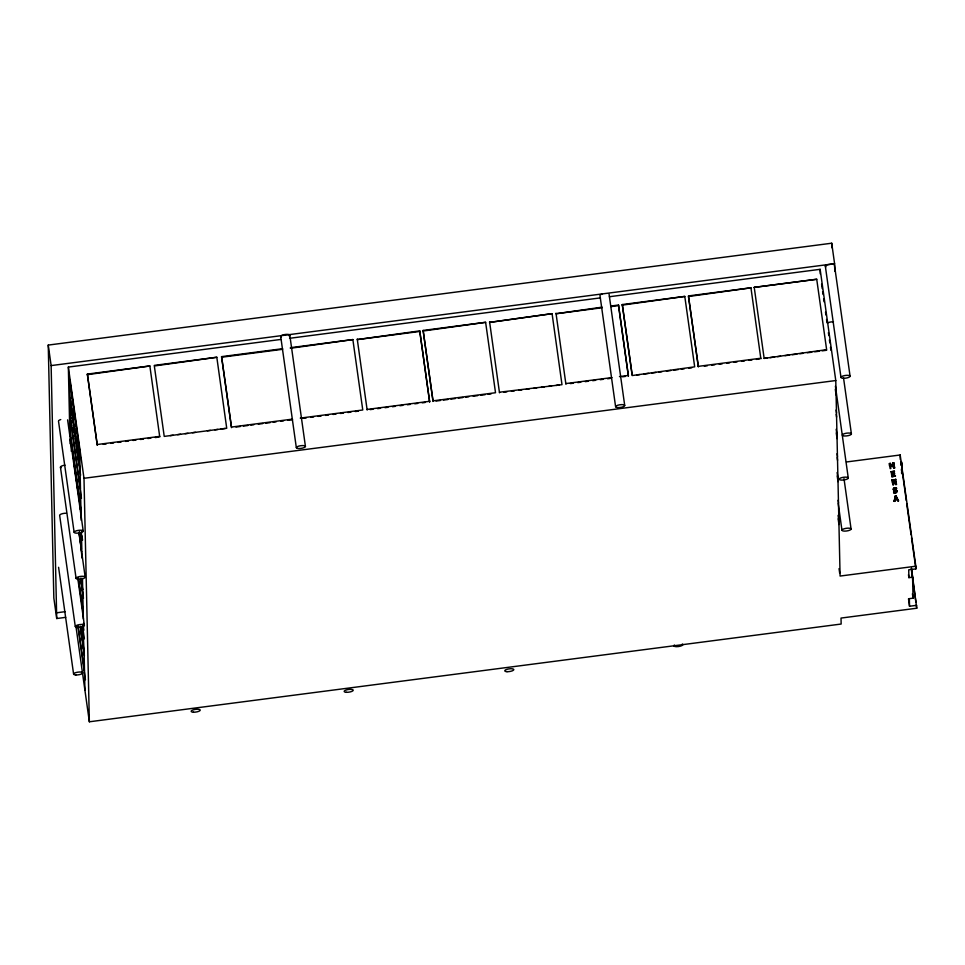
<?xml version="1.0" encoding="UTF-8"?>
<svg xmlns="http://www.w3.org/2000/svg" width="965" height="965" viewBox="0 0 965 965"><rect width="100%" height="100%" fill="white"/><g stroke="black" fill="none" stroke-linecap="round" stroke-linejoin="round"><path stroke-width="1.45" d="M896.364 491.8L896.159 490.799M897.088 491.354L896.256 492.765L893.735 492.826L893.614 491.812L896.171 491.897M898.536 500.823L896.099 495.926L895.255 496.034L894.217 501.39L895.182 499.665L897.148 499.412L898.536 500.823L897.812 500.726M894.905 501.293L895.182 499.665M895.291 499.279L895.761 496.649C899.778 499.4 892.746 499.544 896.883 498.869M894.217 501.39L895.255 496.034M890.176 464.298L892.323 466.951L893.264 463.695L893.867 468.134L894.555 468.049L893.855 462.935L892.902 463.055L892.046 466.155L890.369 463.381L889.441 463.695L890.369 463.381M892.046 466.155L892.902 463.055M897.04 491.655L895.906 492.705L893.735 492.826M893.349 488.941L893.469 488.688A1.653 1.58 -1.3 0 1 894.169 488.061L896.425 487.795L894.169 487.868A1.653 1.58 -1.3 0 0 893.469 488.495L893.361 489.774M896.352 491.607L895.351 492.427L893.662 491.993M894.036 489.026L894.965 488.242L896.533 488.58M894.229 488.748L896.171 488.616M65.692 617.359L56.718 618.529L53.835 598.023L48.25 345.084L831.721 243.216L834.592 263.71L834.761 271.201M56.718 618.529L51.133 365.59L834.592 263.71M69.878 436.216L68.358 367.074L280.586 339.475M289.56 338.305L600.435 297.883M609.398 296.725L820.141 269.319L835.774 380.548L840.093 576.057L915.821 566.214L900.188 454.985L846.462 461.97M87.357 374.094L97.26 445.094L87.357 374.094L149.852 365.964L159.756 436.976M154.316 365.385L216.811 357.255L226.727 428.267L164.231 436.397L154.328 365.976L216.811 357.255M231.491 427.652L221.576 356.64L282.588 348.703M290.368 347.69L352.864 339.571L362.768 409.992L300.272 418.11M419.751 331.465L357.255 339.584L419.739 330.874L429.642 401.886L419.739 330.874M423.128 330.428L485.624 322.31L495.515 392.731L433.02 400.849L423.128 330.428L433.032 401.44M552.077 313.661L489.593 322.382L552.077 313.661L561.992 384.673L499.484 392.212M602.136 307.739L556.009 313.746L602.124 307.159M611.05 306.002L618.493 305.024L628.396 376.036L618.493 305.024M622.292 304.542L684.788 296.412L694.679 366.833L632.196 375.542L622.292 304.542L632.184 374.963M750.951 287.811L688.455 295.929L698.371 366.941L688.479 296.52L750.951 287.811L760.866 358.811M816.728 279.259L754.232 287.377L816.728 279.259L826.631 349.68L764.147 358.389L767.127 358.003M87.369 374.673L149.852 365.964M221.588 357.231L282.6 349.294M290.381 348.281L352.864 339.571M423.14 331.019L485.624 322.31M611.062 306.581L618.505 305.616M622.304 305.121L684.788 296.412M70.143 398.171L69.733 379.414L79.625 449.835L80.047 468.592L70.143 398.171L72.098 397.918L72.001 393.587M70.626 419.679L71.036 438.436L80.927 508.857L80.517 490.099L70.59 418.303L72.544 418.05L72.411 412.272M71.036 438.436L72.99 438.182L72.918 435.299M97.248 444.515L159.744 436.385M292.479 419.124L231.467 427.061L221.576 356.64M367.134 409.425L429.63 401.295M565.888 383.575L612.015 377.58M619.458 376.615L628.384 375.445M698.358 366.35L760.854 358.232M103.219 444.322L106.186 443.936M110.649 443.357L113.629 442.971M118.092 442.392L121.071 442.006M125.534 441.427L128.514 441.041M132.977 440.45L135.944 440.064M140.407 439.485L143.387 439.099M147.85 438.52L150.83 438.134M155.293 437.555L158.272 437.169M170.178 435.613L173.157 435.227M177.62 434.648L180.6 434.262M185.063 433.683L188.042 433.297M192.505 432.718L195.473 432.332M207.379 430.776L210.358 430.39M214.821 429.811L217.8 429.425M220.768 429.039L225.231 428.46M235.955 427.061L240.418 426.482M243.385 426.096L247.848 425.517M250.828 425.131L253.807 424.745M258.27 424.166L262.733 423.587M265.713 423.201L270.176 422.622M273.155 422.224L276.123 421.838M280.586 421.259L283.565 420.873M288.028 420.294L292.491 419.715M303.251 418.315L306.231 417.929M310.694 417.35L313.673 416.964M318.136 416.385L321.116 415.987M325.579 415.408L328.546 415.022M333.022 414.443L335.989 414.057M340.452 413.478L343.431 413.092M347.895 412.513L350.874 412.127M355.337 411.548L358.317 411.15M370.126 409.618L373.105 409.232M377.568 408.653L380.536 408.267M384.999 407.688L387.978 407.302M392.441 406.723L395.421 406.325M399.884 405.746L402.863 405.36M407.327 404.781L410.306 404.395M414.769 403.816L417.736 403.43M422.2 402.851L425.179 402.465M436.011 401.054L440.474 400.475M443.454 400.089L447.917 399.51M450.896 399.112L455.359 398.533M458.339 398.147L462.802 397.568M465.769 397.182L468.749 396.796M473.212 396.217L477.675 395.638M480.654 395.252L485.118 394.673M488.097 394.275L491.064 393.889M503.959 392.212L506.939 391.826M511.402 391.247L514.369 390.861M518.844 390.282L521.812 389.896M526.275 389.317L529.254 388.931M533.717 388.352L536.697 387.966M541.16 387.375L544.139 386.989M548.603 386.41L551.57 386.024M556.033 385.445L559.012 385.059M570.375 383.588L573.343 383.202M577.806 382.61L580.785 382.224M585.248 381.645L588.228 381.259M592.691 380.68L595.67 380.294M600.134 379.715L603.101 379.329M607.564 378.75L610.543 378.364M622.449 376.808L625.429 376.422M636.659 374.963L639.638 374.577M644.101 373.998L648.564 373.419M651.544 373.033L656.007 372.442M658.986 372.056L661.954 371.67M666.429 371.091L670.892 370.512M673.86 370.126L678.323 369.547M681.302 369.161L684.281 368.775M688.745 368.196L691.724 367.81M704.317 366.169L707.297 365.783M711.76 365.192L714.739 364.806M719.202 364.227L722.182 363.841M726.645 363.262L729.624 362.876M734.088 362.297L737.055 361.911M741.518 361.332L744.498 360.946M748.961 360.355L751.94 359.969M756.403 359.39L759.383 359.004M770.094 357.617L774.557 357.038M777.537 356.64L780.516 356.254M784.979 355.675L789.442 355.096M792.422 354.71L796.885 354.131M799.864 353.745L802.832 353.359M807.295 352.78L811.758 352.201M814.737 351.803L819.201 351.224M822.18 350.838L826.643 350.259M911.467 568.216L916.75 608.227L841.022 618.07L841.154 624.041L89.359 721.784L83.991 478.29L835.774 380.548M900.731 461.68L901.382 461.596L902.082 466.71L900.9 462.911M900.743 461.958L901.382 461.596M892.902 463.248L893.855 462.935M901.479 462.464L900.827 462.549L901.129 465.082L900.755 462.718L901.407 462.633L901.901 465.878L901.394 461.873M900.767 463.007L901.407 462.633M900.767 463.321L901.419 463.236L900.791 464.286L901.503 464.02L901.527 464.78M900.852 463.477L901.503 463.393M900.791 464.515L901.455 464.72M894.543 467.856L893.867 468.134M890.128 468.628C891.322 469.014 888.632 465.588 889.428 463.502M901.479 469.207L902.094 467.639M901.491 469.436L902.142 469.352L901.491 469.629M894.41 471.185L891.19 471.801L894.41 471.185C894.519 473.417 889.067 471.62 894.483 471.764M901.503 470.317L902.154 470.232L901.853 467.76M901.479 470.486L902.166 470.462L901.793 468.097L906.292 500.642M901.539 471.873L902.191 471.788L901.732 468.857M894.507 473.14C889.356 474.551 894.736 472.102 894.591 473.911L892.227 474.225L894.591 473.911M901.551 472.09L902.191 471.788M901.563 472.959L902.022 471.354M901.575 473.176L902.215 472.874M895.013 475.528C885.195 476.975 902.625 474.84 891.877 476.722L891.178 471.596M895.098 476.107L891.877 476.722M893.071 479.677L892.106 480.003L893.071 479.677L895.701 483.501L895.146 479.412L895.785 479.328L896.485 484.442L895.713 484.539L892.83 480.401L895.713 484.539M895.701 483.501L895.146 479.605L895.785 479.328M895.713 484.346L896.485 484.442M892.794 484.925C893.988 485.311 891.286 481.897 892.094 479.81M895.267 496.239L896.099 495.926M895.182 499.858L897.148 499.605L897.812 500.919M894.205 501.185L894.905 501.1M56.585 612.799L65.162 611.677M915.821 566.214L915.881 568.904L908.716 569.832L908.897 577.649L912.576 577.167L911.346 568.361M912.576 577.167L913.047 598.179L909.356 598.65L909.525 606.249L916.69 605.308M894.483 489.762L896.376 490.087L897.088 491.257M895.942 490.859L893.457 489.81M894.085 489.424L896.968 490.847M894.253 489.822L894.012 489.146M896.883 499.062L895.761 496.649M893.361 489.581L896.389 491.45M902.07 470.884L902.13 470.401M901.793 468.507L902.082 470.305M901.419 462.923L902.106 468.158M906.702 503.609L911.081 534.767M911.503 537.734L915.881 568.904M911.539 571.147L915.918 602.293M916.328 605.26L916.75 608.227M912.432 593.764L913.047 598.179M893.855 463.128L894.555 468.049M896.425 487.795L896.533 488.772M908.475 574.706L908.897 577.649M891.95 472.09L892.143 473.634M892.215 474.02L892.48 476.047M892.83 480.401L893.433 484.84M890.164 464.105L890.767 468.544M908.487 598.819L909.525 606.249M850.081 376.217A4.596 1.363 -8 0 0 843.217 375.916A4.596 1.363 -8 0 0 843.277 378.292A4.596 1.363 -8 0 0 850.081 376.217L834.448 264.989A4.596 1.363 -8 0 0 832.144 264.096L827.584 264.7A4.596 1.363 -8 0 0 825.968 266.774M843.482 377.568L851.407 433.924A4.596 1.363 -8 0 1 844.592 435.999A4.596 1.363 -8 0 1 844.544 433.623A4.596 1.363 -8 0 1 851.407 433.924M825.34 266.171L840.973 377.399M821.601 284.217L822.216 288.619M822.626 291.551L823.036 294.482M823.664 298.885L824.074 301.828M825.521 312.093L825.931 315.024M826.547 319.427L826.957 322.358M828.404 332.635L828.814 335.567M829.43 339.969L829.852 342.901M830.467 347.304L830.877 350.235M835.413 386.169L848.271 478.025A4.596 1.363 -8 0 1 841.468 480.1A4.596 1.363 -8 0 1 841.42 477.723A4.596 1.363 -8 0 1 848.271 478.025M835.292 389.245L836.088 394.938M836.088 410.029L836.486 412.875M836.173 414.19L836.583 417.037M843.989 478.616L851.082 529.037A4.596 1.363 -8 0 1 844.266 531.112A4.596 1.363 -8 0 1 844.218 528.748A4.596 1.363 -8 0 1 851.082 529.037M836.173 429.28L836.969 434.974M836.257 432.935L837.053 438.617M837.053 453.707L837.451 456.554M837.138 457.47L837.536 460.305M837.125 472.548L837.934 478.242M837.21 475.974L838.006 481.656M838.078 500.268L838.476 503.115M838.211 503.537L841.962 530.231M838.078 515.358L838.875 521.04M838.151 518.844L838.947 524.526M839.043 568.638L839.671 573.089M754.232 287.377L764.147 358.389M609.084 294.289L624.717 405.505A4.596 1.363 -8 0 1 617.902 407.58A4.596 1.363 -8 0 1 617.853 405.216A4.596 1.363 -8 0 1 624.717 405.505M615.598 406.699L599.977 295.471A4.596 1.363 -8 0 1 602.22 293.987M555.997 313.155L565.9 384.167M489.581 321.791L499.496 392.803M357.243 339.005L367.146 410.004M289.814 335.241L305.435 446.457A4.596 1.363 -8 0 1 298.631 448.532A4.596 1.363 -8 0 1 298.583 446.168A4.596 1.363 -8 0 1 305.435 446.457M280.694 336.423L296.327 447.651M68.358 367.074L83.991 478.29M72.098 397.918L80.553 458.073M72.339 400.752L72.749 403.684M73.364 408.086L73.774 411.03M74.196 413.961L74.607 416.892M76.247 428.629L76.669 431.56M77.284 435.963L77.695 438.894M78.105 441.837L78.515 444.769M79.142 449.171L79.552 452.103M72.544 418.05L80.59 475.263M73.4 425.3L73.81 428.231M74.221 431.162L74.631 434.093M75.258 438.496L75.668 441.439M76.283 445.83L76.693 448.773M77.104 451.704L77.526 454.636M78.141 459.038L78.551 461.97M72.99 438.182L81.446 498.338M81.06 512.548L73.437 458.266L73.304 452.501M74.293 465.576L74.703 468.52M75.318 472.91L75.728 475.854M76.138 478.785L76.561 481.716M77.176 486.119L77.586 489.05M80.059 506.661L80.469 509.592M67.61 419.871L83.231 531.088A4.596 1.363 -8 0 1 76.428 533.163A4.596 1.363 -8 0 1 76.38 530.798A4.596 1.363 -8 0 1 83.231 531.088M81.916 535.684L82.532 540.086M79.347 531.546L81.82 549.145L81.434 531.836M79.383 533.223L79.998 537.614M80.421 540.557L82.013 558.035M79.275 534.115L79.89 538.518M80.312 541.449L80.722 544.393M81.132 547.324L81.748 551.727M78.937 532.68L85.185 577.167A4.596 1.363 -8 0 1 78.382 579.241A4.596 1.363 -8 0 1 78.322 576.865A4.596 1.363 -8 0 1 85.185 577.167M48.25 345.084L51.133 365.59M81.072 578.216L82.725 589.953L82.471 578.409M80.903 578.349L82.761 591.557L83.171 610.314M58.491 421.054L74.124 532.282M80.795 579.253L83.473 598.324M81.036 582.136L81.446 585.067M82.061 589.47L82.471 592.401M78.467 577.987L83.207 611.726L83.364 618.951M78.358 578.891L83.099 612.63M77.719 577.878L84.389 625.344A4.596 1.363 -8 0 1 77.586 627.407A4.596 1.363 -8 0 1 77.538 625.043A4.596 1.363 -8 0 1 84.389 625.344M83.002 626.092L83.617 630.495L83.46 623.281M60.445 467.132L76.078 578.349M82.833 626.225L84.064 650.856L80.77 627.383M82.52 625.658L84.365 638.854M80.578 626.828L84.088 651.773L84.498 670.53M80.264 626.261L84.389 655.609M81.12 633.124L81.53 636.068M82.966 646.333L83.388 649.264M78.129 626.044L84.522 671.531L84.932 690.289M78.02 626.948L85.451 679.77M76.066 627.202L89.359 721.784M75.282 626.526L59.649 515.298A4.596 1.363 -8 0 1 66.452 513.223M58.588 567.299L73.593 674.077M901.865 470.365L902.215 473.091M901.732 466.976L902.01 469.243M901.961 469.955L902.01 473.851M900.188 454.985L900.285 459.485M831.721 243.216L831.818 247.728M820.141 269.319L820.238 273.831M80.481 488.724L80.071 469.967L70.18 399.546L70.59 418.303M81.181 520.292L80.964 510.183L71.06 439.763L71.314 451.306M72.761 428.086L72.858 432.417M69.95 439.22L70.047 443.731M827.258 323.118A4.596 1.363 -8 0 1 833.471 321.815M281.322 337.026A4.596 1.363 -8 0 1 285.218 334.469A4.596 1.363 -8 0 1 289.211 336.001M682.315 643.993A4.596 1.363 -8 0 1 678.419 646.55A4.596 1.363 -8 0 1 674.426 645.018M61.072 467.736A4.596 1.363 -8 0 1 64.969 465.166M59.082 420.294A4.596 1.363 -8 0 1 60.747 419.57M346.423 692.303A4.596 1.363 -8 0 0 353.226 690.24A4.596 1.363 -8 0 0 346.363 689.939A4.596 1.363 -8 0 0 346.423 692.303M507.011 671.688A4.596 1.363 -8 0 0 513.814 669.626A4.596 1.363 -8 0 0 506.951 669.324A4.596 1.363 -8 0 0 507.011 671.688M193.434 712.194A4.596 1.363 -8 0 0 200.238 710.119A4.596 1.363 -8 0 0 193.386 709.818A4.596 1.363 -8 0 0 193.434 712.194M75.897 674.969A4.596 1.363 -8 0 0 82.713 672.895A4.596 1.363 -8 0 0 75.849 672.593A4.596 1.363 -8 0 0 75.897 674.969"/></g></svg>
